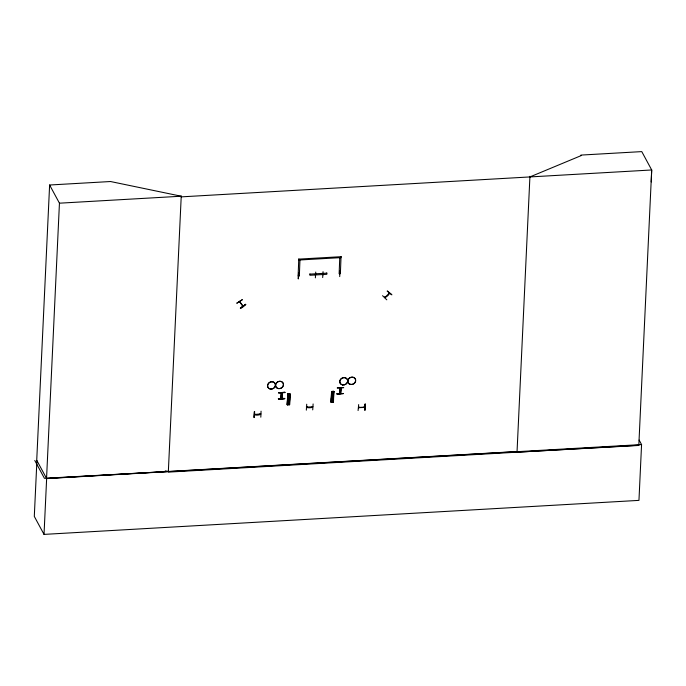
<?xml version="1.0" encoding="UTF-8"?>
<svg xmlns="http://www.w3.org/2000/svg" width="686" height="686" viewBox="0 0 686 686"><rect width="100%" height="100%" fill="white"/><g stroke="black" fill="none" stroke-linecap="round" stroke-linejoin="round"><path stroke-width="1.03" d="M651.228 181.936L651.7 169.974L181.207 196.865L181.233 196.222L110.515 181.524L49.615 185.006L36.727 460.255L46.639 478.579L44.024 534.394L638.958 500.377L641.573 444.571L639.138 440.078M36.915 460.598L34.3 516.404L44.024 534.394M49.615 185.006L59.442 203.185L46.554 478.434L517.055 451.534M181.233 196.222L168.319 472.114L638.82 445.223L651.7 169.974L641.77 151.606L580.87 155.087L581.153 155.619L529.901 176.937M181.293 196.865L181.318 196.213L59.442 203.185M280.908 398.712L281.191 392.795M281.449 392.778L281.149 398.566M282.16 392.606L281.946 398.677L282.178 392.606M282.563 392.726L282.263 398.635M278.345 398.729C283.044 400.547 290.187 397.04 278.413 398.935M278.696 392.855L285.059 392.272L278.627 392.778M287.194 404.766L287.683 394.073L289.921 393.884L289.621 404.637L287.348 404.714M287.237 404.766L287.811 393.996L288.42 394.03L287.914 404.723M287.94 393.927L287.485 404.749L288.42 394.038M288.506 393.901L289.158 393.858M289.595 404.637L289.724 393.833M289.715 393.97L288.892 404.68L289.329 404.654L289.921 393.884L289.415 404.603M299.954 259.96L299.336 275.961L298.11 276.038L298.779 258.888M326.759 272.925L326.819 274.306L309.918 275.266L309.849 273.894M331.998 391.543L331.775 402.21L332.075 391.466L331.552 391.569L331.046 402.262L331.664 391.483L333.773 391.372L333.473 402.125L331.038 402.253M331.75 402.219L331.792 391.423M331.57 402.185L332.075 391.466L331.535 391.569M332.358 391.389L333.01 391.354M332.882 402.116L333.25 391.483L333.79 391.406L333.31 402.099L332.753 402.168L333.293 391.483L333.971 391.44M331.364 402.236L333.276 402.056L333.576 391.32M341.045 256.47L340.376 273.62L339.141 273.688L339.759 257.687M333.156 402.15L333.645 391.457M529.935 176.285L517.021 452.185L638.803 445.446M298.573 273.028L298.273 278.97L298.564 273.054M298.89 275.823L298.53 275.575M315.123 274.76L315.294 274.88M315.371 277.847L315.749 272.05M322.694 277.556L323.046 271.656M323.055 274.168L323.192 274.434M339.724 276.604L339.939 270.533M254.395 411.651L254.077 417.577L254.403 411.643M254.36 417.534L254.635 411.506M254.592 414.164C254.3 416.093 261.82 414.85 260.663 413.855M254.6 414.73L255.269 414.413M261.057 411.171L260.817 417.199M358.083 410.545L358.684 404.577M358.452 407.201L358.718 407.724L358.589 407.132M359.224 407.638L359.198 407.244M364.155 406.909L364.352 407.441L364.223 406.849M365.046 404.14L364.772 410.202L365.424 404.251M365.106 410.168L365.166 404.26M337.315 387.976L343.652 387.667M339.793 387.83L339.467 393.755M339.724 393.73L340.05 387.684L339.699 393.61M340.47 393.584L340.77 387.65L340.505 393.721M340.839 393.687L341.174 387.77M306.325 410.151L306.736 404.226M312.602 406.532C314.154 408.153 304.421 408.11 307.139 406.867M306.968 406.738L307.208 407.295L306.668 407.021M313.108 403.96L312.73 409.885M337.306 387.899L343.643 387.564M243.153 306.127L242.715 305.973M384.777 297.638L389.356 293.111L388.971 293.411M385.189 296.952L385.24 297.184M281.457 395.548L282.092 395.513M281.989 395.968L281.371 395.959M322.754 274.451L323.217 274.7L322.832 274.186M339.69 273.482L339.45 273.225M239.491 301.789L239.646 301.874M242.475 305.656L242.647 305.459M312.164 406.875L312.662 406.584M384.829 297.595L385.292 297.141M385.395 297.347L385.009 296.935M389.211 292.845C390.42 293.994 384.949 298.453 384.683 297.33M382.548 295.683L386.81 299.825M255.012 414.473L255.029 414.138M387.487 291.018L391.886 294.834L387.144 291.113M340.582 391.08L340.085 391.054M242.218 299.713L236.739 303.246L242.261 299.782M240.332 308.005L245.751 304.438M245.717 304.387C234.869 311.453 243.504 307.825 245.631 304.241M289.295 404.646L287.305 404.68L287.828 394.021M340.11 390.523L340.676 390.557M315.148 274.614L315.491 275.197L315.371 274.606M323.175 274.734L322.763 274.246M339.802 273.774L339.407 273.5M358.735 407.433L364.935 407.141M364.652 407.124L364.669 406.824M312.302 406.841L312.576 406.824M364.789 407.415L358.649 407.673M239.688 301.574L239.851 302.166L239.363 301.446M298.899 259.111L341.165 256.693M309.969 274.117L326.879 273.157M278.619 392.812L285.042 392.598M287.888 395.016L289.672 394.913M331.741 392.512L333.525 392.409M287.76 395.085L289.869 394.965M331.612 392.581L333.722 392.461M278.405 398.875L284.75 398.54M289.646 399.621L287.537 399.741M289.509 402.751L287.391 402.871M331.244 400.367L333.327 400.178M287.357 403.6L289.441 403.411M46.639 478.579L641.573 444.571M365.441 404.268L365.012 404.131M254.66 414.49L260.791 413.907M260.226 413.872L260.286 414.455L260.646 414.147M343.24 393.49C323.432 394.887 356.9 392.958 336.903 393.747M298.89 275.858L298.461 275.635M306.599 407.081L312.782 406.832M242.887 306.265L239.551 301.823M289.826 393.97L289.398 393.987L289.209 404.654M260.303 414.43L260.157 413.941M165.24 470.836L168.353 471.471L44.427 478.322L34.78 460.486M388.756 293.214L388.996 293.745M384.932 297.458L384.692 297.244M340.993 257.619L298.719 260.037M359.035 407.115L359.018 407.407M333.473 397.048L331.389 397.237M333.293 400.907L331.209 401.087M306.393 406.824L306.376 407.03M242.741 305.467L243.136 306.188L239.551 301.308M281.44 392.649L281.123 398.583M260.131 414.018L260.346 414.464M254.455 414.233L254.446 414.438M288.086 400.075C288.635 401.722 289.492 398.789 288.086 400.075M331.938 397.563C332.487 399.209 333.345 396.285 331.938 397.563M289.569 400.641L287.451 400.761L289.569 400.641M333.422 398.137L331.304 398.257L333.422 398.137M289.526 401.602L287.408 401.722L289.561 401.67M333.379 399.098L331.261 399.218L333.379 399.098M350.58 384.494A4.047 3.567 -28.4 0 0 355.614 379.718A4.047 3.567 -28.4 0 0 349.097 378.449A4.047 3.567 -28.4 0 0 350.58 384.494M350.512 384.374A4.047 3.567 -28.4 0 0 355.545 379.598A4.047 3.567 -28.4 0 0 349.037 378.329A4.047 3.567 -28.4 0 0 350.512 384.374M342.563 384.949A4.047 3.567 -28.4 0 0 347.596 380.173A4.047 3.567 -28.4 0 0 341.088 378.904A4.047 3.567 -28.4 0 0 342.563 384.949M342.503 384.837A4.047 3.567 -28.4 0 0 347.536 380.061A4.047 3.567 -28.4 0 0 341.019 378.783A4.047 3.567 -28.4 0 0 342.503 384.837M270.353 389.082A4.047 3.567 -28.4 0 0 275.386 384.306A4.047 3.567 -28.4 0 0 268.878 383.028A4.047 3.567 -28.4 0 0 270.353 389.082M270.293 388.971A4.047 3.567 -28.4 0 0 275.326 384.194A4.047 3.567 -28.4 0 0 268.818 382.925A4.047 3.567 -28.4 0 0 270.293 388.971M278.37 388.619A4.047 3.567 -28.4 0 0 283.404 383.843A4.047 3.567 -28.4 0 0 276.887 382.574A4.047 3.567 -28.4 0 0 278.37 388.619M278.302 388.508A4.047 3.567 -28.4 0 0 283.335 383.731A4.047 3.567 -28.4 0 0 276.827 382.454A4.047 3.567 -28.4 0 0 278.302 388.508"/></g></svg>
